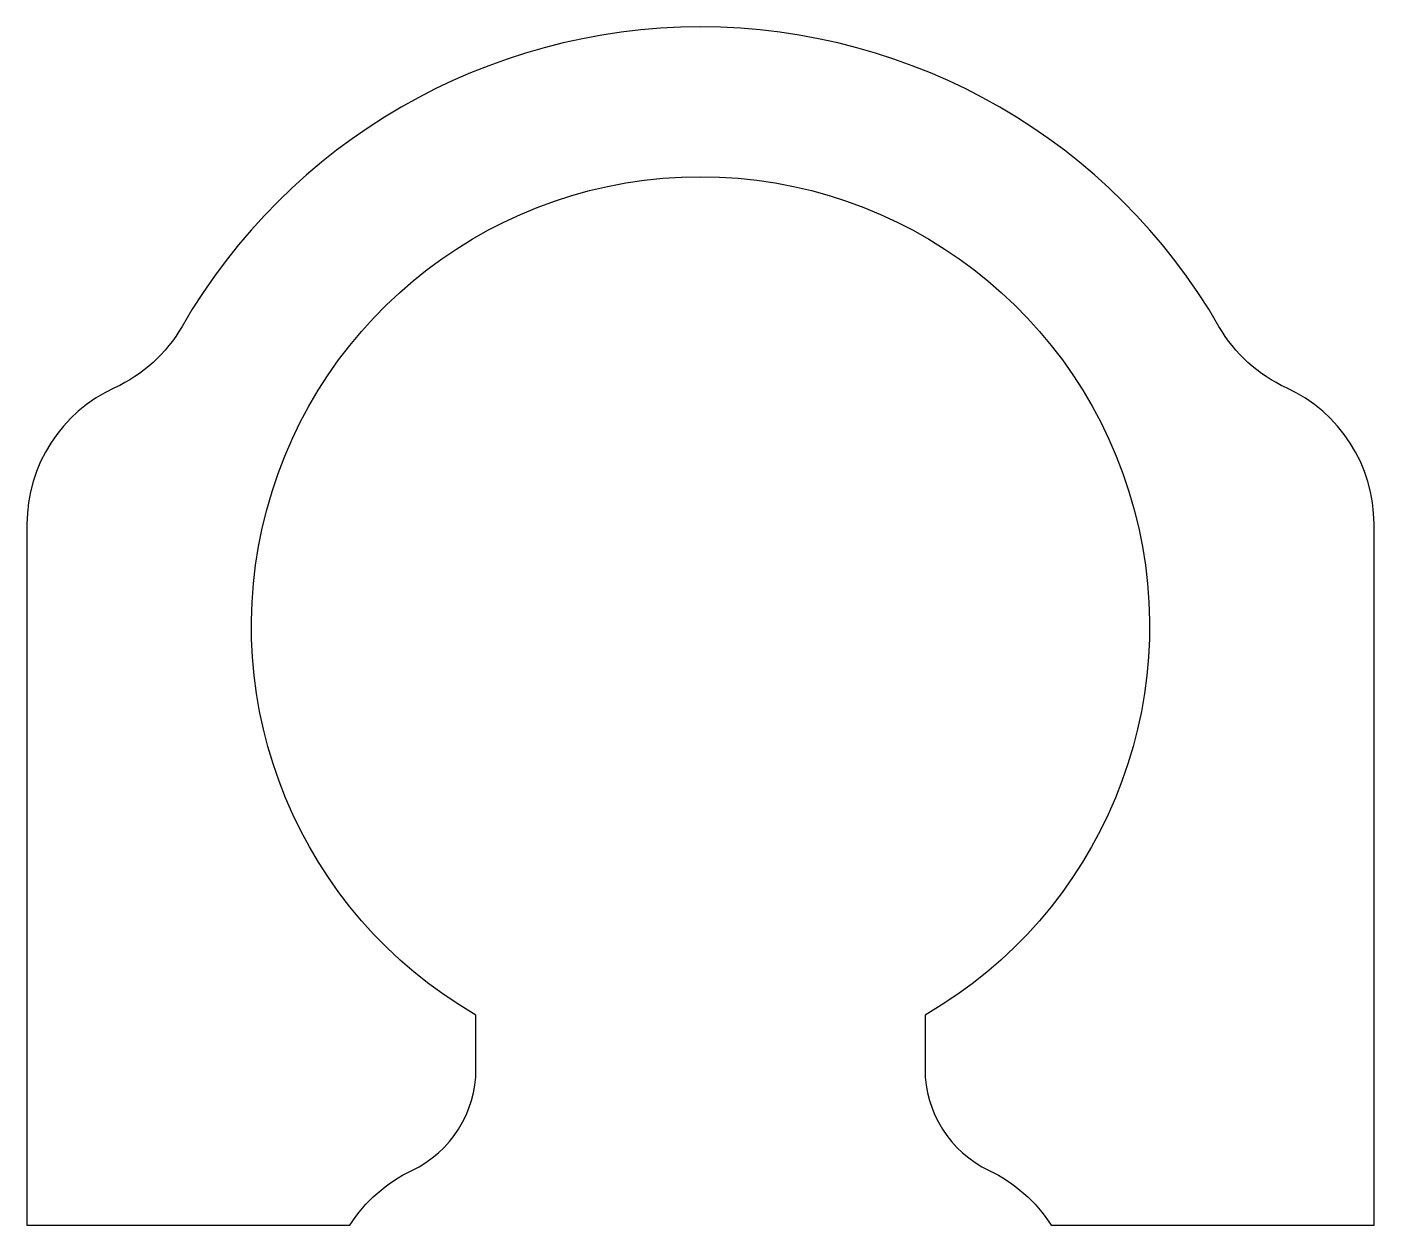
# Model space of a CAD drawing. Header units: millimetres. Extents: x -9 to 9, y -8 to 8.
import ezdxf

# ---------------------------------------------------------------- set-up
doc = ezdxf.new("R2010")
doc.units = ezdxf.units.MM

msp = doc.modelspace()

# ---------------------------------------------------------------- linework, layer by layer
msp.add_lwpolyline([(-9, -8), (-4.684, -8, -0.140502), (-3.857, -7.271, 0.28969), (-3, -5.916), (-3, -5.196, -3.732051), (3, -5.196), (3, -5.916, 0.28969), (3.857, -7.271, -0.140502), (4.684, -8), (9, -8), (9, 1.361, 0.293731), (7.83, 3.18, -0.156045), (6.928, 4, 0.57735), (-6.928, 4, -0.156045), (-7.83, 3.18, 0.293731), (-9, 1.361)], format="xyb", close=True)

doc.saveas('drawing.dxf')
